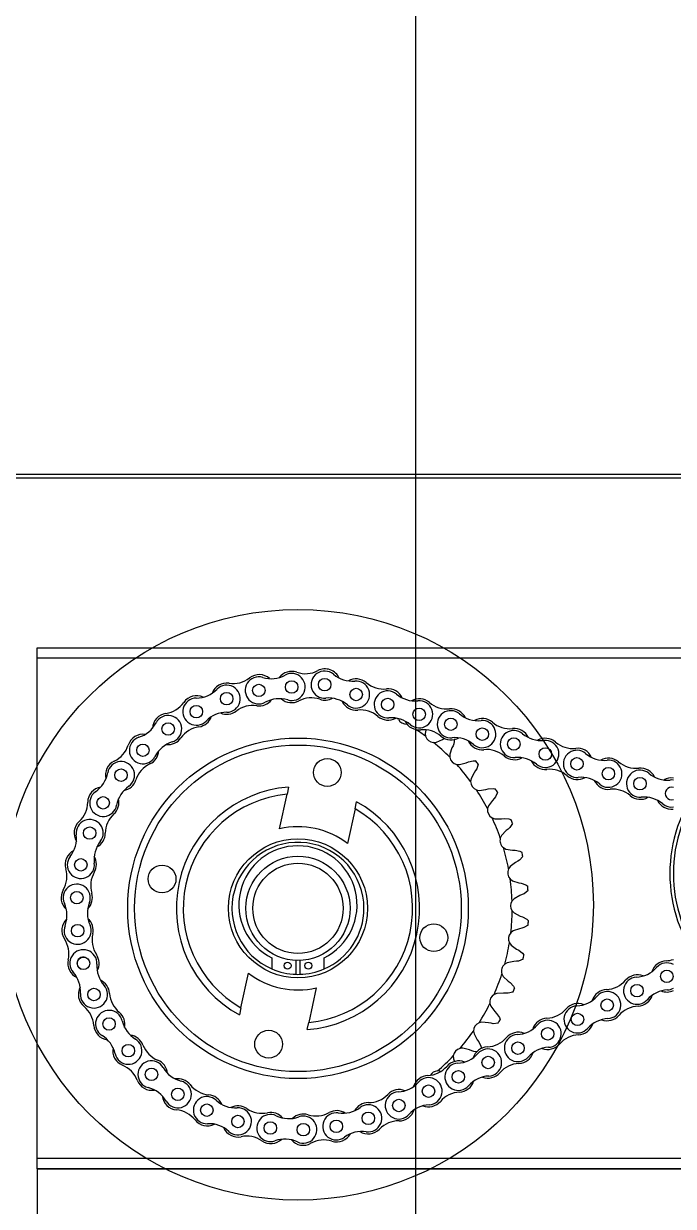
# Model space of a CAD drawing. Header units: millimetres. Extents: x 4754612 to 5801174, y 2368242 to 2777223.
# Drawn here: x 5040032.8 to 5040166.3, y 2612949.1 to 2613192.2 of the extents above; entities that cross this region are included whole.
import ezdxf

# ---------------------------------------------------------------- set-up
doc = ezdxf.new("R2010")
doc.units = ezdxf.units.MM
doc.header["$LTSCALE"] = 1000
doc.layers.add('(주)하나기공-LEADER', color=7, linetype='Continuous')
doc.layers.add('A-ELE-8', color=8, linetype='Continuous')

msp = doc.modelspace()

# ---------------------------------------------------------------- linework, layer by layer
at = {"layer": '(주)하나기공-LEADER', "color": 4}
msp.add_line((5040138.3, 2613098.764), (5040013.3, 2613098.764), dxfattribs=at)
at = {"layer": '(주)하나기공-LEADER', "color": 8, "linetype": 'ByBlock', "lineweight": -2}
for p, q in [((5040228.443, 2613061.764), (5040035.586, 2613061.764)), ((5040115.41, 2613046.93), (5040115.301, 2613046.299)), ((5040115.301, 2613046.299), (5040115.383, 2613045.707)), ((5040117.617, 2613044.496), (5040118.869, 2613045.053)), ((5040118.869, 2613045.053), (5040119.311, 2613045.333)), ((5040117.022, 2613044.431), (5040117.617, 2613044.496)), ((5040120.801, 2613043.302), (5040120.369, 2613042.001)), ((5040121.036, 2613043.769), (5040120.801, 2613043.302)), ((5040120.369, 2613042.001), (5040120.362, 2613041.403)), ((5040121.792, 2613039.897), (5040122.39, 2613039.873)), ((5040122.39, 2613039.873), (5040123.711, 2613040.237)), ((5040123.711, 2613040.237), (5040124.19, 2613040.448)), ((5040125.361, 2613038.217), (5040124.74, 2613036.996)), ((5040125.663, 2613038.644), (5040125.361, 2613038.217)), ((5040087.235, 2613035.262), (5040086.92, 2613033.801)), ((5040124.74, 2613036.996), (5040124.644, 2613036.405)), ((5040127.782, 2613034.753), (5040128.287, 2613034.89)), ((5040085.384, 2613026.692), (5040086.92, 2613033.801)), ((5040125.834, 2613034.703), (5040126.421, 2613034.59)), ((5040126.421, 2613034.59), (5040127.782, 2613034.753)), ((5040129.112, 2613032.51), (5040128.316, 2613031.395)), ((5040129.474, 2613032.887), (5040129.112, 2613032.51)), ((5040100.883, 2613030.784), (5040099.347, 2613023.675)), ((5040100.883, 2613030.784), (5040101.199, 2613032.245)), ((5040128.316, 2613031.395), (5040128.133, 2613030.825)), ((5040129.056, 2613028.965), (5040129.62, 2613028.765)), ((5040129.62, 2613028.765), (5040130.99, 2613028.724)), ((5040130.99, 2613028.724), (5040131.509, 2613028.784)), ((5040131.017, 2613025.323), (5040130.752, 2613024.787)), ((5040131.971, 2613026.308), (5040131.017, 2613025.323)), ((5040132.385, 2613026.626), (5040131.971, 2613026.308)), ((5040131.387, 2613022.81), (5040131.915, 2613022.528)), ((5040131.915, 2613022.528), (5040133.263, 2613022.284)), ((5040133.263, 2613022.284), (5040133.786, 2613022.266)), ((5040132.783, 2613018.917), (5040132.441, 2613018.426)), ((5040133.873, 2613019.748), (5040132.783, 2613018.917)), ((5040134.33, 2613020.002), (5040133.873, 2613019.748)), ((5040132.774, 2613016.377), (5040133.254, 2613016.019)), ((5040133.254, 2613016.019), (5040134.551, 2613015.576)), ((5040134.551, 2613015.576), (5040135.065, 2613015.481)), ((5040134.776, 2613012.979), (5040133.575, 2613012.319)), ((5040135.266, 2613013.161), (5040134.776, 2613012.979)), ((5040133.575, 2613012.319), (5040133.163, 2613011.885)), ((5040133.187, 2613009.808), (5040133.609, 2613009.384)), ((5040133.609, 2613009.384), (5040134.825, 2613008.752)), ((5040134.825, 2613008.752), (5040135.319, 2613008.581)), ((5040133.375, 2613005.677), (5040132.903, 2613005.309)), ((5040134.661, 2613006.15), (5040133.375, 2613005.677)), ((5040135.172, 2613006.257), (5040134.661, 2613006.15)), ((5040132.617, 2613003.252), (5040132.971, 2613002.769)), ((5040132.971, 2613002.769), (5040134.079, 2613001.964)), ((5040134.079, 2613001.964), (5040134.542, 2613001.721)), ((5040083.8, 2613000.153), (5040083.8, 2612997.866)), ((5040088.8, 2612996.769), (5040088.8, 2612999.627)), ((5040089.515, 2612999.627), (5040089.515, 2612996.769)), ((5040094.515, 2612997.866), (5040094.515, 2613000.153)), ((5040132.186, 2612999.139), (5040131.665, 2612998.845)), ((5040133.529, 2612999.415), (5040132.186, 2612999.139)), ((5040134.051, 2612999.445), (5040133.529, 2612999.415)), ((5040077.432, 2612989.888), (5040078.968, 2612996.997)), ((5040131.076, 2612996.854), (5040131.354, 2612996.324)), ((5040131.354, 2612996.324), (5040132.33, 2612995.362)), ((5040092.931, 2612993.98), (5040091.395, 2612986.871)), ((5040132.33, 2612995.362), (5040132.752, 2612995.053)), ((5040130.037, 2612992.851), (5040129.477, 2612992.638)), ((5040131.405, 2612992.924), (5040130.037, 2612992.851)), ((5040131.926, 2612992.875), (5040131.405, 2612992.924)), ((5040077.432, 2612989.888), (5040077.116, 2612988.427)), ((5040128.598, 2612990.757), (5040128.794, 2612990.191)), ((5040128.794, 2612990.191), (5040129.616, 2612989.095)), ((5040129.616, 2612989.095), (5040129.987, 2612988.726)), ((5040091.08, 2612985.41), (5040091.395, 2612986.871)), ((5040126.974, 2612986.953), (5040126.389, 2612986.826)), ((5040128.338, 2612986.821), (5040126.974, 2612986.953)), ((5040128.846, 2612986.696), (5040128.338, 2612986.821)), ((5040125.24, 2612985.097), (5040125.349, 2612984.509)), ((5040125.349, 2612984.509), (5040125.998, 2612983.302)), ((5040124.396, 2612981.244), (5040123.067, 2612981.578)), ((5040125.998, 2612983.302), (5040126.31, 2612982.882)), ((5040121.075, 2612980.001), (5040121.095, 2612979.403)), ((5040121.095, 2612979.403), (5040121.321, 2612978.774)), ((5040124.879, 2612981.045), (5040124.396, 2612981.244))]:
    msp.add_line(p, q, dxfattribs=at)
at = {"layer": '(주)하나기공-LEADER', "color": 1}
for q in [(5040035.586, 2612928.193), (5040228.443, 2612956.764)]:
    msp.add_line((5040035.586, 2612956.764), q, dxfattribs=at)
at = {"layer": '(주)하나기공-LEADER', "color": 4}
msp.add_lwpolyline([(5040312.443, 2613098.764), (5040013.3, 2613098.764), (5040013.3, 2613099.621), (5040013.3, 2613099.621), (5040312.443, 2613099.621)], dxfattribs=at)
at = {"layer": '(주)하나기공-LEADER', "color": 8, "linetype": 'ByBlock', "lineweight": -2}
msp.add_lwpolyline([(5040228.443, 2612958.907), (5040035.586, 2612958.907), (5040035.586, 2613061.764), (5040035.586, 2613063.907), (5040228.443, 2613063.907), (5040228.443, 2613061.764)], close=True, dxfattribs=at)
for points in [[(5040121.35, 2613045.174), (5040121.205, 2613044.179), (5040121.036, 2613043.769)], [(5040124.19, 2613040.448), (5040125.163, 2613040.69), (5040125.609, 2613040.689)], [(5040126.183, 2613039.987), (5040125.891, 2613039.024), (5040125.663, 2613038.644)], [(5040128.287, 2613034.89), (5040129.285, 2613034.984), (5040129.726, 2613034.917)], [(5040130.188, 2613034.137), (5040129.756, 2613033.229), (5040129.474, 2613032.887)], [(5040131.509, 2613028.784), (5040132.511, 2613028.728), (5040132.937, 2613028.596)], [(5040133.277, 2613027.756), (5040132.715, 2613026.922), (5040132.385, 2613026.626)], [(5040133.786, 2613022.266), (5040134.768, 2613022.062), (5040135.169, 2613021.867)], [(5040135.381, 2613020.986), (5040134.701, 2613020.245), (5040134.33, 2613020.002)], [(5040135.065, 2613015.481), (5040136.006, 2613015.133), (5040136.374, 2613014.88)], [(5040136.452, 2613013.978), (5040135.669, 2613013.347), (5040135.266, 2613013.161)], [(5040135.319, 2613008.581), (5040136.198, 2613008.097), (5040136.524, 2613007.792)], [(5040136.467, 2613006.888), (5040135.598, 2613006.381), (5040135.172, 2613006.257)], [(5040134.542, 2613001.721), (5040135.339, 2613001.111), (5040135.616, 2613000.761)], [(5040135.425, 2612999.876), (5040134.49, 2612999.503), (5040134.051, 2612999.445)], [(5040132.752, 2612995.053), (5040133.448, 2612994.331), (5040133.67, 2612993.944)], [(5040133.349, 2612993.097), (5040132.369, 2612992.868), (5040131.926, 2612992.875)], [(5040129.987, 2612988.726), (5040130.568, 2612987.909), (5040130.73, 2612987.493)], [(5040130.286, 2612986.703), (5040129.283, 2612986.623), (5040128.846, 2612986.696)], [(5040123.067, 2612981.578), (5040122.587, 2612981.563), (5040122.47, 2612981.54)], [(5040126.31, 2612982.882), (5040126.763, 2612981.987), (5040126.861, 2612981.552)], [(5040125.927, 2612980.863), (5040125.301, 2612980.907), (5040124.879, 2612981.045)], [(5040118.402, 2612976.845), (5040118.224, 2612976.882), (5040117.806, 2612976.896)], [(5040228.443, 2612958.907), (5040228.443, 2612956.764), (5040035.586, 2612956.764), (5040035.586, 2612958.907)]]:
    msp.add_lwpolyline(points, dxfattribs=at)
for centre, radius in [((5040089.157, 2613011.05), 60.714), ((5040087.85, 2613055.834), 1.282), ((5040094.636, 2613056.324), 1.282), ((5040074.513, 2613053.433), 1.282), ((5040081.101, 2613055.134), 1.282), ((5040101.11, 2613054.291), 1.282), ((5040068.269, 2613050.777), 1.282), ((5040107.601, 2613052.253), 1.282), ((5040114.075, 2613050.22), 1.282), ((5040120.566, 2613048.181), 1.282), ((5040062.474, 2613047.212), 1.282), ((5040127.04, 2613046.148), 1.282), ((5040089.157, 2613010.336), 35), ((5040133.531, 2613044.11), 1.282), ((5040089.157, 2613010.336), 33.571), ((5040057.289, 2613042.835), 1.282), ((5040140.005, 2613042.077), 1.282), ((5040095.191, 2613038.263), 2.857), ((5040146.496, 2613040.038), 1.282), ((5040052.8, 2613037.722), 1.282), ((5040152.97, 2613038.005), 1.282), ((5040159.461, 2613035.966), 1.282), ((5040049.133, 2613032.013), 1.282), ((5040046.349, 2613025.805), 1.282), ((5040089.157, 2613010.336), 14.286), ((5040044.525, 2613019.269), 1.282), ((5040089.157, 2613010.336), 10.714), ((5040061.23, 2613016.37), 2.857), ((5040089.157, 2613010.336), 9.286), ((5040043.692, 2613012.516), 1.282), ((5040043.873, 2613005.733), 1.282), ((5040117.084, 2613004.302), 2.857), ((5040045.065, 2612999.035), 1.282), ((5040087.015, 2612998.55), 0.714), ((5040091.3, 2612998.55), 0.714), ((5040164.968, 2612996.341), 1.282), ((5040047.229, 2612992.621), 1.282), ((5040158.855, 2612993.395), 1.282), ((5040152.726, 2612990.442), 1.282), ((5040146.613, 2612987.496), 1.282), ((5040050.337, 2612986.569), 1.282), ((5040083.123, 2612982.409), 2.857), ((5040140.484, 2612984.542), 1.282), ((5040054.302, 2612981.062), 1.282), ((5040134.371, 2612981.597), 1.282), ((5040128.242, 2612978.643), 1.282), ((5040059.055, 2612976.194), 1.282), ((5040122.129, 2612975.697), 1.282), ((5040064.465, 2612972.098), 1.282), ((5040116, 2612972.744), 1.282), ((5040070.44, 2612968.845), 1.282), ((5040109.881, 2612969.81), 1.282), ((5040076.816, 2612966.523), 1.282), ((5040097.032, 2612965.504), 1.282), ((5040103.609, 2612967.173), 1.282), ((5040083.485, 2612965.173), 1.282), ((5040090.262, 2612964.832), 1.282)]:
    msp.add_circle(centre, radius, dxfattribs=at)
for centre, radius, start, end in [((5040090.693, 2613064.074), 5.502, 250.96624, 297.53351), ((5040094.722, 2613056.345), 3.214, 24.00427, 117.53351), ((5040075.829, 2613062.049), 5.502, 261.31707, 307.88435), ((5040081.101, 2613055.134), 2.786, 73.17976, 298.66144), ((5040081.181, 2613055.17), 3.214, 47.82673, 127.88435), ((5040083.64, 2613063.536), 5.991, 253.17975, 298.66144), ((5040087.85, 2613055.834), 3.214, 70.96624, 142.84461), ((5040087.85, 2613055.834), 2.786, 253.17976, 118.66143), ((5040094.636, 2613056.324), 2.786, 49.82447, 275.30615), ((5040100.298, 2613063.031), 5.991, 229.82446, 275.30615), ((5040101.11, 2613054.291), 2.786, 229.82447, 95.30614), ((5040101.11, 2613054.291), 3.214, 49.40097, 119.48932), ((5040106.782, 2613060.909), 5.502, 229.40097, 275.96825), ((5040068.223, 2613059.554), 5.991, 270.30138, 315.78306), ((5040074.513, 2613053.433), 3.214, 81.31707, 159.96623), ((5040074.513, 2613053.433), 2.786, 270.30138, 135.78305), ((5040107.601, 2613052.253), 2.786, 49.82447, 275.30615), ((5040107.688, 2613052.241), 3.214, 24.81499, 95.96825), ((5040113.263, 2613058.959), 5.991, 229.82446, 275.30615), ((5040061.195, 2613055.833), 5.502, 278.43869, 325.00597), ((5040068.269, 2613050.777), 2.786, 90.30138, 315.78306), ((5040068.335, 2613050.835), 3.214, 64.94835, 145.00597), ((5040079.858, 2613046.583), 5.474, 81.23852, 127.9629), ((5040081.181, 2613055.17), 3.214, 261.23852, 322.47151), ((5040085.31, 2613047.433), 5.991, 73.17975, 118.66144), ((5040087.85, 2613055.834), 3.214, 228.99659, 297.61206), ((5040091.877, 2613048.136), 5.474, 70.88769, 117.61206), ((5040094.722, 2613056.345), 3.214, 250.88769, 298.54182), ((5040095.448, 2613047.585), 5.991, 49.82447, 95.30615), ((5040101.11, 2613054.291), 3.214, 205.6413, 276.0468), ((5040114.075, 2613050.22), 2.786, 229.82447, 95.30614), ((5040114.075, 2613050.22), 3.214, 49.40097, 119.48932), ((5040119.747, 2613056.838), 5.502, 229.40097, 275.96825), ((5040062.474, 2613047.212), 3.214, 98.43869, 177.08785), ((5040062.474, 2613047.212), 2.786, 287.423, 152.90468), ((5040068.335, 2613050.835), 3.214, 278.36014, 339.59313), ((5040074.559, 2613044.656), 5.991, 90.30138, 135.78306), ((5040074.513, 2613053.433), 3.214, 246.11821, 307.9629), ((5040102.025, 2613045.651), 5.474, 49.32242, 96.0468), ((5040107.688, 2613052.241), 3.214, 229.32242, 299.50049), ((5040108.413, 2613043.513), 5.991, 49.82447, 95.30615), ((5040120.566, 2613048.181), 2.786, 49.82447, 275.30615), ((5040120.653, 2613048.169), 3.214, 24.81499, 95.96825), ((5040126.228, 2613054.887), 5.991, 229.82446, 275.30615), ((5040054.661, 2613051.21), 5.991, 287.423, 332.90468), ((5040069.599, 2613042.239), 5.474, 98.36014, 145.08452), ((5040089.157, 2613010.336), 44.033, 62.01601, 62.55931), ((5040111.459, 2613050.019), 1.824, 205.98142, 273.66564), ((5040114.075, 2613050.22), 3.214, 205.6413, 276.0468), ((5040089.157, 2613010.336), 44.033, 53.44458, 56.53543), ((5040114.99, 2613041.58), 5.474, 49.32242, 96.0468), ((5040127.04, 2613046.148), 2.786, 229.82447, 95.30614), ((5040127.04, 2613046.148), 3.214, 49.40097, 119.48932), ((5040132.712, 2613052.766), 5.502, 229.40097, 275.96825), ((5040133.618, 2613044.097), 3.214, 24.81499, 95.96825), ((5040057.335, 2613042.91), 3.214, 82.06997, 162.12759), ((5040057.289, 2613042.835), 2.786, 107.423, 332.90468), ((5040065.102, 2613038.838), 5.991, 107.423, 152.90468), ((5040062.474, 2613047.212), 3.214, 263.23983, 325.08452), ((5040117.124, 2613046.252), 1.824, 197.40999, 266.77716), ((5040120.653, 2613048.169), 3.214, 229.32242, 299.50049), ((5040121.378, 2613039.442), 5.991, 49.82447, 95.30615), ((5040127.04, 2613046.148), 3.214, 205.6413, 276.0468), ((5040133.531, 2613044.11), 2.786, 49.82447, 275.30615), ((5040139.193, 2613050.816), 5.991, 229.82446, 275.30615), ((5040140.005, 2613042.077), 2.786, 229.82447, 95.30614), ((5040140.005, 2613042.077), 3.214, 49.40097, 119.48932), ((5040049.04, 2613045.585), 5.502, 295.56032, 342.12759), ((5040057.335, 2613042.91), 3.214, 295.48177, 356.71476), ((5040089.157, 2613010.336), 44.033, 44.87316, 50.74257), ((5040127.955, 2613037.508), 5.474, 49.32242, 96.0468), ((5040145.677, 2613048.694), 5.502, 229.40097, 275.96825), ((5040146.496, 2613040.038), 2.786, 49.82447, 275.30615), ((5040146.583, 2613040.026), 3.214, 24.81499, 95.96825), ((5040152.158, 2613046.744), 5.991, 229.82446, 275.30615), ((5040052.8, 2613037.722), 3.214, 115.56032, 194.20947), ((5040052.8, 2613037.722), 2.786, 304.54462, 170.0263), ((5040061.073, 2613035.067), 5.474, 115.48177, 162.20614), ((5040122.165, 2613041.683), 1.824, 188.83856, 258.20573), ((5040089.157, 2613010.336), 44.033, 36.30173, 42.17114), ((5040089.157, 2613010.336), 47.435, 38.68928, 39.78359), ((5040133.618, 2613044.097), 3.214, 229.32242, 299.50049), ((5040134.343, 2613035.37), 5.991, 49.82447, 95.30615), ((5040140.005, 2613042.077), 3.214, 205.6413, 276.0468), ((5040152.97, 2613038.005), 2.786, 229.82447, 95.30614), ((5040152.97, 2613038.005), 3.214, 49.40097, 119.48932), ((5040158.642, 2613044.623), 5.502, 229.40097, 275.96825), ((5040044.156, 2613039.242), 5.991, 304.54462, 350.0263), ((5040140.92, 2613033.437), 5.474, 49.32242, 96.0468), ((5040146.583, 2613040.026), 3.214, 229.32242, 299.50049), ((5040147.308, 2613031.299), 5.991, 49.82447, 95.30615), ((5040159.461, 2613035.966), 2.786, 49.82447, 275.30615), ((5040159.548, 2613035.954), 3.214, 24.81499, 95.96825), ((5040165.123, 2613042.673), 5.991, 229.82446, 275.30615), ((5040049.156, 2613032.098), 3.214, 99.19159, 179.24921), ((5040057.777, 2613030.493), 5.991, 124.54462, 170.0263), ((5040052.8, 2613037.722), 3.214, 280.36145, 342.20614), ((5040089.157, 2613010.336), 25, 94.40941, 241.20631), ((5040126.468, 2613036.413), 1.824, 180.26714, 249.6343), ((5040089.157, 2613010.336), 47.435, 30.11785, 31.21216), ((5040152.97, 2613038.005), 3.214, 205.6413, 276.0468), ((5040153.885, 2613029.365), 5.474, 49.32242, 96.0468), ((5040165.935, 2613033.933), 3.214, 83.21375, 119.48932), ((5040165.935, 2613033.933), 1.282, 72.76826, 287.23174), ((5040195.6, 2613017.479), 30, 141.83714, 218.16286), ((5040165.935, 2613033.933), 2.786, 82.16359, 95.30614), ((5040195.6, 2613017.479), 29.286, 141.14106, 218.85894), ((5040049.133, 2613032.013), 2.786, 124.54462, 350.02631), ((5040049.156, 2613032.098), 3.214, 312.60339, 13.83638), ((5040089.157, 2613010.336), 23.571, 95.44756, 240.16816), ((5040089.157, 2613010.336), 44.033, 27.7303, 33.59971), ((5040159.548, 2613035.954), 3.214, 229.32242, 299.50049), ((5040160.273, 2613027.227), 5.991, 49.82447, 95.30615), ((5040165.935, 2613033.933), 3.214, 205.6413, 276.0468), ((5040040.44, 2613032.212), 5.502, 312.68194, 359.24921), ((5040089.157, 2613010.336), 25, 274.40941, 61.20631), ((5040089.157, 2613010.336), 23.571, 275.44756, 60.16816), ((5040129.938, 2613030.561), 1.824, 171.69571, 241.06288), ((5040165.935, 2613033.933), 2.786, 229.82447, 277.83641), ((5040046.349, 2613025.805), 3.214, 132.68194, 211.33109), ((5040046.349, 2613025.805), 2.786, 321.66624, 187.14792), ((5040055.037, 2613025.703), 5.474, 132.60339, 179.32776), ((5040089.157, 2613010.336), 44.033, 19.15887, 25.02828), ((5040089.157, 2613010.336), 47.435, 21.54643, 22.64073), ((5040037.64, 2613024.713), 5.991, 321.66624, 7.14793), ((5040046.349, 2613025.805), 3.214, 297.48307, 359.32776), ((5040089.157, 2613010.336), 16.786, 52.62353, 102.9922), ((5040053.234, 2613020.361), 5.991, 141.66624, 187.14792), ((5040089.157, 2613010.336), 13.571, 0, 246.75044), ((5040089.157, 2613011.05), 12.143, 296.17897, 243.82103), ((5040132.497, 2613024.257), 1.824, 163.12428, 232.49145), ((5040089.157, 2613010.336), 44.033, 10.58744, 16.45686), ((5040044.522, 2613019.357), 3.214, 116.31321, 196.37084), ((5040044.525, 2613019.269), 2.786, 141.66625, 7.14793), ((5040044.522, 2613019.357), 3.214, 329.72501, 30.958), ((5040089.157, 2613010.336), 47.435, 12.975, 14.0693), ((5040036.159, 2613016.9), 5.502, 329.80356, 16.37084), ((5040134.088, 2613017.642), 1.824, 154.55285, 223.92002), ((5040052.025, 2613014.977), 5.474, 149.72501, 196.44939), ((5040089.157, 2613010.336), 44.033, 2.01601, 7.88543), ((5040043.692, 2613012.516), 3.214, 149.80356, 228.45272), ((5040043.692, 2613012.516), 2.786, 338.78787, 204.26954), ((5040043.692, 2613012.516), 3.214, 314.60469, 16.44939), ((5040089.157, 2613010.336), 47.435, 4.40357, 5.49787), ((5040035.691, 2613008.909), 5.991, 338.78786, 24.26955), ((5040051.875, 2613009.341), 5.991, 158.78786, 204.26954), ((5040134.675, 2613010.864), 1.824, 145.98142, 215.34859), ((5040043.844, 2613005.816), 3.214, 133.43484, 213.49246), ((5040043.844, 2613005.816), 3.214, 346.84663, 48.07962), ((5040089.157, 2613010.336), 13.571, 293.24956, 0), ((5040089.157, 2613010.336), 44.033, 353.44458, 359.314), ((5040043.873, 2613005.733), 2.786, 158.78787, 24.26955), ((5040089.157, 2613010.336), 47.435, 355.83214, 356.92644), ((5040036.575, 2613001.006), 5.502, 346.92518, 33.49246), ((5040052.304, 2613003.839), 5.474, 166.84663, 213.57101), ((5040089.157, 2613010.336), 44.033, 344.87316, 350.74257), ((5040134.246, 2613004.074), 1.824, 137.40999, 206.77716), ((5040045.041, 2612999.044), 2.786, 356.07016, 221.55184), ((5040045.065, 2612999.035), 3.214, 331.2169, 33.57101), ((5040045.065, 2612999.035), 3.214, 166.92518, 245.22778), ((5040045.041, 2612999.044), 1.282, 68.27074, 249.45061), ((5040053.797, 2612998.443), 5.991, 176.07016, 221.55184), ((5040132.809, 2612997.424), 1.824, 128.83856, 198.20573), ((5040089.157, 2613010.336), 47.435, 347.26071, 348.35502), ((5040164.968, 2612996.341), 3.214, 92.56421, 162.65256), ((5040164.968, 2612996.341), 2.786, 61.09113, 138.46938), ((5040164.578, 2613005.048), 5.502, 272.56421, 288.40028), ((5040038.472, 2612993.223), 5.991, 356.07016, 41.55184), ((5040089.157, 2613010.336), 16.786, 232.62353, 282.9922), ((5040089.157, 2613010.336), 13.571, 246.75044, 268.49204), ((5040089.157, 2613010.336), 13.571, 268.49204, 271.50796), ((5040089.157, 2613010.336), 13.571, 271.50796, 293.24956), ((5040089.157, 2613010.336), 44.033, 336.30173, 342.17114), ((5040158.855, 2612993.395), 2.786, 92.98771, 318.46939), ((5040158.927, 2612993.446), 3.214, 67.97823, 139.13149), ((5040158.398, 2613002.16), 5.991, 272.98771, 318.46939), ((5040047.229, 2612992.621), 3.214, 151.88699, 230.67126), ((5040047.229, 2612992.621), 2.786, 176.07016, 41.55183), ((5040047.229, 2612992.621), 3.214, 4.02544, 65.73501), ((5040089.157, 2613010.336), 47.435, 338.68928, 339.78359), ((5040152.726, 2612990.442), 3.214, 92.56421, 162.65256), ((5040152.336, 2612999.149), 5.502, 272.56421, 319.13149), ((5040165.426, 2612987.576), 5.991, 92.98771, 138.46939), ((5040164.968, 2612996.341), 2.786, 272.98771, 298.90887), ((5040055.923, 2612993.233), 5.502, 184.02544, 230.59271), ((5040130.397, 2612991.062), 1.824, 120.26714, 189.6343), ((5040146.156, 2612996.261), 5.991, 272.98771, 318.46939), ((5040152.726, 2612990.442), 2.786, 272.98771, 138.46938), ((5040158.927, 2612993.446), 3.214, 272.48566, 342.66374), ((5040164.968, 2612996.341), 3.214, 248.80454, 294.76909), ((5040041.722, 2612985.9), 5.474, 3.94689, 50.67126), ((5040050.337, 2612986.569), 2.786, 13.00975, 238.49143), ((5040050.39, 2612986.498), 3.214, 348.36465, 50.59271), ((5040089.157, 2613010.336), 44.033, 327.7303, 333.59971), ((5040140.094, 2612993.249), 5.502, 272.56421, 319.13149), ((5040146.613, 2612987.496), 2.786, 92.98771, 318.46939), ((5040146.685, 2612987.546), 3.214, 67.97823, 139.13149), ((5040159.304, 2612984.766), 5.474, 92.48566, 139.21004), ((5040050.39, 2612986.498), 3.214, 183.94689, 263.06552), ((5040058.889, 2612988.545), 5.991, 193.00974, 238.49143), ((5040127.064, 2612985.131), 1.824, 111.69571, 181.06288), ((5040089.157, 2613010.336), 47.435, 330.11785, 331.21216), ((5040133.913, 2612990.362), 5.991, 272.98771, 318.46939), ((5040140.484, 2612984.542), 3.214, 92.56421, 162.65256), ((5040140.484, 2612984.542), 2.786, 272.98771, 138.46938), ((5040146.685, 2612987.546), 3.214, 272.48566, 342.66374), ((5040153.183, 2612981.676), 5.991, 92.98771, 138.46939), ((5040152.726, 2612990.442), 3.214, 248.80454, 319.21004), ((5040045.75, 2612979.086), 5.991, 13.00974, 58.49142), ((5040054.302, 2612981.062), 3.214, 21.14706, 82.67459), ((5040089.157, 2613010.336), 44.033, 319.15887, 325.02828), ((5040134.371, 2612981.597), 2.786, 92.98771, 318.46939), ((5040134.443, 2612981.647), 3.214, 67.97823, 139.13149), ((5040147.062, 2612978.866), 5.474, 92.48566, 139.21004), ((5040054.302, 2612981.062), 3.214, 168.82657, 247.79289), ((5040054.302, 2612981.062), 2.786, 193.00974, 58.49142), ((5040062.431, 2612984.207), 5.502, 201.14706, 247.71434), ((5040122.884, 2612979.763), 1.824, 103.12428, 172.49145), ((5040128.242, 2612978.643), 3.214, 92.56421, 162.65256), ((5040128.242, 2612978.643), 2.786, 272.98771, 138.46938), ((5040127.852, 2612987.35), 5.502, 272.56421, 319.13149), ((5040140.941, 2612975.777), 5.991, 92.98771, 138.46939), ((5040140.484, 2612984.542), 3.214, 248.80454, 319.21004), ((5040059.055, 2612976.194), 2.786, 30.13137, 255.61305), ((5040059.126, 2612976.142), 3.214, 5.48628, 67.71434), ((5040089.157, 2613010.336), 44.033, 310.58744, 316.45686), ((5040122.201, 2612975.748), 3.214, 67.97823, 139.13149), ((5040121.671, 2612984.462), 5.991, 272.98771, 318.46939), ((5040134.443, 2612981.647), 3.214, 272.48566, 342.66374), ((5040051.018, 2612973.018), 5.474, 21.06851, 67.79289), ((5040066.646, 2612980.6), 5.991, 210.13136, 255.61305), ((5040115.61, 2612981.451), 5.502, 272.56421, 319.13149), ((5040117.95, 2612975.078), 1.824, 94.55285, 149.51461), ((5040122.129, 2612975.697), 2.786, 92.98771, 318.46939), ((5040128.242, 2612978.643), 3.214, 248.80454, 319.21004), ((5040134.82, 2612972.967), 5.474, 92.48566, 139.21004), ((5040059.126, 2612976.142), 3.214, 201.06851, 280.18714), ((5040064.465, 2612972.098), 2.786, 210.13137, 75.61304), ((5040064.465, 2612972.098), 3.214, 38.26868, 99.79622), ((5040071.308, 2612977.496), 5.502, 218.26868, 264.83596), ((5040109.44, 2612978.575), 5.991, 272.88018, 318.36186), ((5040116, 2612972.744), 3.214, 92.56421, 162.54503), ((5040116, 2612972.744), 2.786, 272.88018, 138.36185), ((5040122.201, 2612975.748), 3.214, 272.48566, 342.66374), ((5040128.699, 2612969.878), 5.991, 92.98771, 138.46939), ((5040056.874, 2612967.692), 5.991, 30.13136, 75.61304), ((5040064.465, 2612972.098), 3.214, 185.9482, 264.91451), ((5040070.44, 2612968.845), 2.786, 47.25299, 272.73467), ((5040070.523, 2612968.816), 3.214, 22.6079, 84.83596), ((5040103.665, 2612975.889), 5.502, 269.63355, 316.20082), ((5040109.881, 2612969.81), 2.786, 92.88018, 318.36186), ((5040109.956, 2612969.857), 3.214, 67.98891, 136.20082), ((5040122.578, 2612967.068), 5.474, 92.48566, 139.21004), ((5040076.398, 2612975.29), 5.991, 227.25299, 272.73467), ((5040076.816, 2612966.523), 2.786, 227.25299, 92.73466), ((5040076.816, 2612966.523), 3.214, 55.3903, 116.91784), ((5040098.33, 2612974.185), 5.991, 261.49623, 306.97791), ((5040103.609, 2612967.173), 3.214, 89.63355, 151.16108), ((5040103.609, 2612967.173), 2.786, 261.49623, 126.97791), ((5040116.441, 2612963.978), 5.991, 92.88018, 138.36186), ((5040116, 2612972.744), 3.214, 248.69701, 319.21004), ((5040063.695, 2612963.444), 5.474, 38.19013, 84.91451), ((5040070.523, 2612968.816), 3.214, 218.19013, 297.30876), ((5040081.767, 2612973.697), 5.502, 235.3903, 281.95758), ((5040083.485, 2612965.173), 2.786, 64.37461, 289.85629), ((5040083.573, 2612965.17), 3.214, 39.72952, 101.95758), ((5040087.281, 2612973.087), 5.991, 244.37461, 289.85629), ((5040090.262, 2612964.832), 3.214, 72.51192, 134.03946), ((5040090.262, 2612964.832), 2.786, 244.37461, 109.85629), ((5040092.881, 2612973.145), 5.502, 252.51192, 299.0792), ((5040097.032, 2612965.504), 2.786, 81.49623, 306.97791), ((5040097.117, 2612965.527), 3.214, 56.85114, 119.0792), ((5040109.956, 2612969.857), 3.214, 269.555, 342.68232), ((5040070.859, 2612960.078), 5.991, 47.25299, 92.73467), ((5040076.816, 2612966.523), 3.214, 203.06982, 282.03613), ((5040102.311, 2612958.493), 5.991, 81.49623, 126.97791), ((5040103.609, 2612967.173), 3.214, 237.31306, 316.27937), ((5040109.888, 2612961.169), 5.474, 89.555, 136.27937), ((5040078.628, 2612958.026), 5.474, 55.31175, 102.03613), ((5040083.573, 2612965.17), 3.214, 235.31175, 314.43039), ((5040086.466, 2612956.918), 5.991, 64.37461, 109.85629), ((5040090.262, 2612964.832), 3.214, 220.19144, 299.15775), ((5040094.495, 2612957.244), 5.474, 72.43337, 119.15775), ((5040097.117, 2612965.527), 3.214, 252.43337, 331.55201)]:
    msp.add_arc(centre, radius, start, end, dxfattribs=at)
at = {"layer": 'A-ELE-8'}
msp.add_line((5040113.3, 2616399.621), (5040113.3, 2607749.621), dxfattribs=at)

doc.saveas('drawing.dxf')
